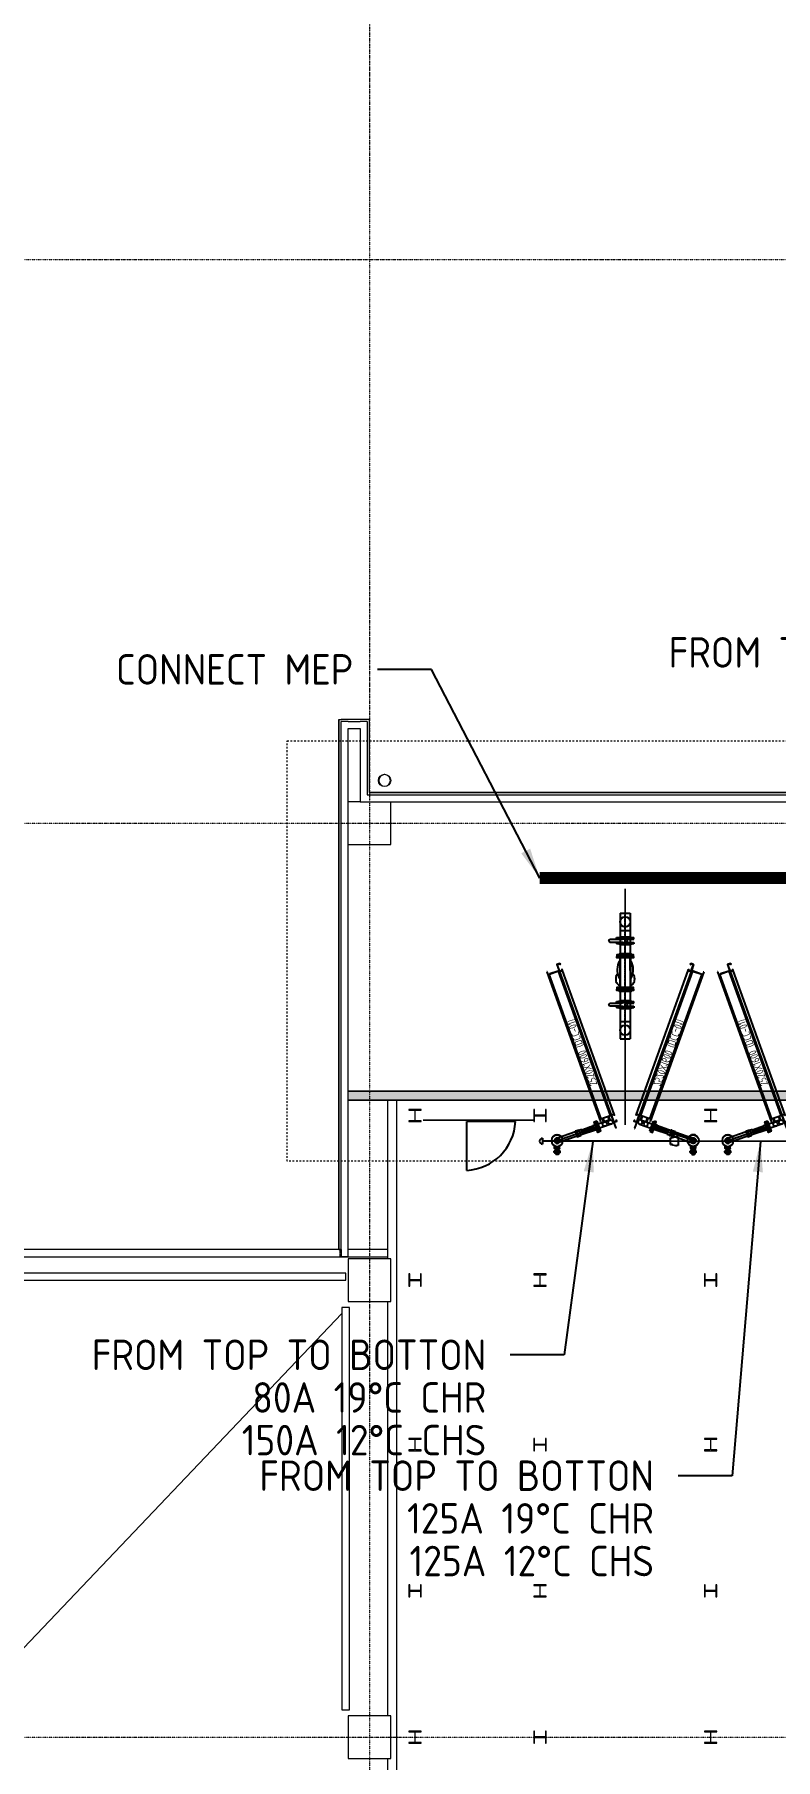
# Model space of a CAD drawing. Extents: x -32000 to 363140, y -29000 to 144266.
# Drawn here: x 12505 to 24665, y 74632 to 102941 of the extents above; entities that cross this region are included whole.
import ezdxf
from ezdxf.enums import TextEntityAlignment as Align

# ---------------------------------------------------------------- set-up
doc = ezdxf.new("R2010")
doc.units = 0
doc.header["$LTSCALE"] = 10
for name, pattern in [('H12PL25$0$JJP_三點線', [0.9, 0.3, -0.15, 0, -0.15, 0, -0.15, 0, -0.15]), ('H12PL25$0$JJP_虛線(退縮線、投影線、地下室範圍、非屬本工程、圖面分區)', [0.45, 0.3, -0.15]), ('H12PL25$0$TAI_虛線', [5.644, 2.822, -2.822]), ('XFM1Q20-200k$0$CENTER', [2, 1.25, -0.25, 0.25, -0.25]), ('XFM1Q20-200k$0$CENTER2', [1.125, 0.75, -0.125, 0.125, -0.125])]:
    doc.linetypes.add(name, pattern=pattern)
for name, color, linetype in [('H12PL25$0$A-OBJE-2D', 252, 'Continuous'), ('H12PL25$0$A-OBJE-MEP', 252, 'Continuous'), ('H12PL25$0$A-TEXT-修改說明.200K', 252, 'Continuous'), ('H12PL25$0$A-WALL-EX', 252, 'Continuous'), ('H12PL25$0$A-WALL-IN', 252, 'Continuous'), ('H12PL25$0$Hattch', 252, 'Continuous'), ('H12PL25$0$S-COL', 252, 'Continuous'), ('H12PL25$0$S-GRID', 252, 'Continuous'), ('XFM1P20-200k$0$$0$M-PIPE-TEXT', 3, 'Continuous'), ('XFM1P20-200k$0$$0$M-PIPE-TEXT-ARROR', 91, 'Continuous'), ('XFM1P20-200k$0$12P7-M-SUP-DCC-L2', 3, 'Continuous'), ('XFM1P20-200k$0$M-PIPE-CHWR20', 110, 'Continuous'), ('XFM1P20-200k$0$M-PIPE-CHWS12', 130, 'Continuous'), ('XFM1Q20-200k$0$12P7-M-SUP-DCC-L1', 7, 'Continuous'), ('XFM1Q20-200k$0$12P7-M-SUP-DCC-L2', 3, 'Continuous'), ('XFM1Q20-200k$0$C-CDCC', 22, 'Continuous'), ('XFM1Q20-200k$0$M-PIPE-CHWS12', 130, 'Continuous'), ('XFM1Q20-200k$0$M-PIPE-CHWS12_CL', 132, 'XFM1Q20-200k$0$CENTER2'), ('XFM1Q20-200k$0$MAU&DCC Valve Station$0$M-CWTR-VAVE', 4, 'Continuous'), ('XFM1Q20-200k$0$U-PCW-V', 2, 'Continuous')]:
    doc.layers.add(name, color=color, linetype=linetype)
doc.styles.add('XFM1P20-200k$0$$0$aa-txt', font='isocp.shx', dxfattribs={"bigfont": 'chineset.shx'})
doc.styles.add('XFM1Q20-200k$0$aa-txt', font='isocp.shx', dxfattribs={"bigfont": 'chineset.shx'})
doc.dimstyles.new('XFM1P20-200k$0$$0$adim-200', dxfattribs={"dimscale": 200, "dimtxt": 0.3, "dimasz": 2.5, "dimexe": 0.1, "dimexo": 0.5, "dimgap": 0.15, "dimtad": 0, "dimdec": 4, "dimzin": 3, "dimdsep": 46, "dimtxsty": 'XFM1P20-200k$0$$0$aa-txt', "dimcen": 2.5, "dimclrd": 256, "dimclre": 256, "dimclrt": 256, "dimadec": 0, "dimazin": 0, "dimtfac": 1, "dimtdec": 4, "dimtmove": 0, "dimatfit": 3, "dimfxl": 1, "dimtolj": 1, "dimtzin": 0, "dimarcsym": 0})

# ---------------------------------------------------------------- blocks, each defined once
blk = doc.blocks.new('H12PL25')
at = {"layer": 'H12PL25$0$Hattch', "linetype": 'Continuous', "lineweight": 0}
blk.add_hatch(color=256, dxfattribs=at).paths.add_polyline_path([(17650, 85600), (43500, 85600), (43500, 90350), (43650, 90350), (43650, 85450), (17650, 85450)])
at = {"layer": 'H12PL25$0$A-OBJE-2D', "lineweight": 0}
blk.add_line((0, 63510), (17550, 81950), dxfattribs=at)
at = {"layer": 'H12PL25$0$A-OBJE-MEP', "lineweight": 0, "flags": 128}
blk.add_lwpolyline([(18345, 90700, 1), (18155, 90700, 1)], format="xyb", close=True, dxfattribs=at)
at = {"layer": 'H12PL25$0$A-OBJE-MEP', "lineweight": 0}
blk.add_circle((18250, 90700), 100, dxfattribs=at)
at = {"layer": 'H12PL25$0$A-TEXT-修改說明.200K', "linetype": 'H12PL25$0$TAI_虛線', "lineweight": 0}
blk.add_lwpolyline([(44650, 84450), (16650, 84450), (16650, 91350), (44650, 91350)], close=True, dxfattribs=at)
at = {"layer": 'H12PL25$0$A-WALL-EX', "lineweight": 0}
for p, q in [((17650, 91665), (17535, 91665)), ((17650, 91665), (17535, 91665)), ((17535, 83000), (17535, 91665)), ((17650, 91665), (17850, 91665)), ((17965, 91665), (17850, 91665)), ((17965, 91665), (17850, 91665)), ((17965, 91665), (17965, 90500)), ((17965, 90500), (17965, 90465)), ((17965, 90465), (18000, 90465)), ((17965, 90465), (18000, 90465)), ((18000, 90465), (68150, 90465)), ((17535, 83000), (17535, 82880)), ((17535, 83000), (17535, 82880)), ((17535, 83000), (17535, 82880)), ((17535, 82880), (17535, 82972)), ((17535, 82880), (17535, 82972)), ((17650, 82880), (17650, 83000)), ((17650, 82880), (17650, 83000)), ((17650, 82880), (17650, 83000)), ((17535, 82880), (17650, 82880)), ((17535, 82880), (17650, 82880))]:
    blk.add_line(p, q, dxfattribs=at)
at = {"layer": 'H12PL25$0$A-WALL-EX', "linetype": 'H12PL25$0$JJP_虛線(退縮線、投影線、地下室範圍、非屬本工程、圖面分區)', "lineweight": 0}
blk.add_line((17517.5, 82999.97), (-380, 82999.97), dxfattribs=at)
at = {"layer": 'H12PL25$0$A-WALL-EX', "lineweight": 0, "flags": 128}
for points in [[(17500, 83000), (17500, 91700)], [(17500, 83000), (17500, 91700)], [(17500, 83000), (17500, 91700)], [(17500, 91700), (17535, 91700)], [(17500, 91700), (17500, 83000)], [(17965, 91700), (17535, 91700)], [(17650, 91550), (17850, 91550)], [(17650, 83000), (17650, 91550)], [(17850, 91550), (17850, 90350)], [(18000, 91700), (17965, 91700)], [(18000, 90500), (18000, 91700)], [(17850, 90350), (17965, 90350)], [(17850, 90350), (17965, 90350)], [(17965, 90350), (68150, 90350)], [(18000, 90500), (68150, 90500)], [(18000, 90500), (68150, 90500)], [(18000, 90500), (68150, 90500)], [(68150, 90500), (18000, 90500)], [(17535, 83000), (-380, 83000)], [(17500, 83000), (17535, 83000)], [(18300, 83000), (17650, 83000)], [(18300, 83000), (18300, 82880)], [(-380, 82880), (18300, 82880)], [(17650, 82880), (17535, 82880)], [(17650, 82880), (17535, 82880)]]:
    blk.add_lwpolyline(points, dxfattribs=at)
at = {"layer": 'H12PL25$0$A-WALL-EX', "linetype": 'H12PL25$0$JJP_虛線(退縮線、投影線、地下室範圍、非屬本工程、圖面分區)', "lineweight": 0, "flags": 128}
for points in [[(17517.5, 83000), (-500, 83000)], [(17517.5, 83000), (17517.5, 82999.97)], [(17517.5, 82999.97), (17517.5, 82879.97)], [(-380, 82879.97), (17517.5, 82879.97)]]:
    blk.add_lwpolyline(points, dxfattribs=at)
at = {"layer": 'H12PL25$0$A-WALL-IN', "lineweight": 0, "flags": 128}
for points in [[(26050, 85600), (17650, 85600)], [(17650, 85450), (17650, 85600)], [(17650, 85450), (43650, 85450)], [(18300, 85450), (18300, 82850)], [(18450, 85450), (18300, 85450)], [(18450, 450), (18450, 85450)], [(17615, 82612.5), (385, 82612.5)], [(385, 82500), (17615, 82500)], [(17615, 82500), (17615, 82612.5)], [(18300, 82150), (18300, 75350)], [(17672, 82050), (17550, 82050)], [(17550, 82050), (17550, 75450)], [(17672, 75450), (17672, 82050)], [(17550, 75450), (17672, 75450)], [(18300, 74650), (18300, 60350)]]:
    blk.add_lwpolyline(points, dxfattribs=at)
at = {"layer": 'H12PL25$0$Hattch', "lineweight": 0, "flags": 128}
blk.add_lwpolyline([(17650, 85600), (43500, 85600), (43500, 90350), (43650, 90350), (43650, 85450), (17650, 85450)], close=True, dxfattribs=at)
at = {"layer": 'H12PL25$0$S-COL', "lineweight": 0, "flags": 128}
for points in [[(17650, 89650), (18350, 89650), (18350, 90350)], [(17850, 90350), (17650, 90350)]]:
    blk.add_lwpolyline(points, dxfattribs=at)
for points in [[(18850, 85100), (18850, 85112), (18767, 85112, -0.41421356), (18754, 85125), (18754, 85275, -0.41421356), (18767, 85288), (18850, 85288), (18850, 85300), (18650, 85300), (18650, 85288), (18733, 85288, -0.41421356), (18746, 85275), (18746, 85125, -0.41421356), (18733, 85112), (18650, 85112), (18650, 85100)], [(20900, 85300), (20888, 85300), (20888, 85217, -0.41421356), (20875, 85204), (20725, 85204, -0.41421356), (20712, 85217), (20712, 85300), (20700, 85300), (20700, 85100), (20712, 85100), (20712, 85183, -0.41421356), (20725, 85196), (20875, 85196, -0.41421356), (20888, 85183), (20888, 85100), (20900, 85100)], [(23700, 85100), (23700, 85112), (23617, 85112, -0.41421356), (23604, 85125), (23604, 85275, -0.41421356), (23617, 85288), (23700, 85288), (23700, 85300), (23500, 85300), (23500, 85288), (23583, 85288, -0.41421356), (23596, 85275), (23596, 85125, -0.41421356), (23583, 85112), (23500, 85112), (23500, 85100)], [(18850, 82600), (18838, 82600), (18838, 82517, -0.41421356), (18825, 82504), (18675, 82504, -0.41421356), (18662, 82517), (18662, 82600), (18650, 82600), (18650, 82400), (18662, 82400), (18662, 82483, -0.41421356), (18675, 82496), (18825, 82496, -0.41421356), (18838, 82483), (18838, 82400), (18850, 82400)], [(20900, 82400), (20900, 82412), (20817, 82412, -0.41421356), (20804, 82425), (20804, 82575, -0.41421356), (20817, 82588), (20900, 82588), (20900, 82600), (20700, 82600), (20700, 82588), (20783, 82588, -0.41421356), (20796, 82575), (20796, 82425, -0.41421356), (20783, 82412), (20700, 82412), (20700, 82400)], [(23700, 82600), (23688, 82600), (23688, 82517, -0.41421356), (23675, 82504), (23525, 82504, -0.41421356), (23512, 82517), (23512, 82600), (23500, 82600), (23500, 82400), (23512, 82400), (23512, 82483, -0.41421356), (23525, 82496), (23675, 82496, -0.41421356), (23688, 82483), (23688, 82400), (23700, 82400)], [(18850, 79700), (18850, 79712), (18767, 79712, -0.41421356), (18754, 79725), (18754, 79875, -0.41421356), (18767, 79888), (18850, 79888), (18850, 79900), (18650, 79900), (18650, 79888), (18733, 79888, -0.41421356), (18746, 79875), (18746, 79725, -0.41421356), (18733, 79712), (18650, 79712), (18650, 79700)], [(20900, 79900), (20888, 79900), (20888, 79817, -0.41421356), (20875, 79804), (20725, 79804, -0.41421356), (20712, 79817), (20712, 79900), (20700, 79900), (20700, 79700), (20712, 79700), (20712, 79783, -0.41421356), (20725, 79796), (20875, 79796, -0.41421356), (20888, 79783), (20888, 79700), (20900, 79700)], [(23700, 79700), (23700, 79712), (23617, 79712, -0.41421356), (23604, 79725), (23604, 79875, -0.41421356), (23617, 79888), (23700, 79888), (23700, 79900), (23500, 79900), (23500, 79888), (23583, 79888, -0.41421356), (23596, 79875), (23596, 79725, -0.41421356), (23583, 79712), (23500, 79712), (23500, 79700)], [(18850, 77500), (18838, 77500), (18838, 77417, -0.41421356), (18825, 77404), (18675, 77404, -0.41421356), (18662, 77417), (18662, 77500), (18650, 77500), (18650, 77300), (18662, 77300), (18662, 77383, -0.41421356), (18675, 77396), (18825, 77396, -0.41421356), (18838, 77383), (18838, 77300), (18850, 77300)], [(20900, 77300), (20900, 77312), (20817, 77312, -0.41421356), (20804, 77325), (20804, 77475, -0.41421356), (20817, 77488), (20900, 77488), (20900, 77500), (20700, 77500), (20700, 77488), (20783, 77488, -0.41421356), (20796, 77475), (20796, 77325, -0.41421356), (20783, 77312), (20700, 77312), (20700, 77300)], [(23700, 77500), (23688, 77500), (23688, 77417, -0.41421356), (23675, 77404), (23525, 77404, -0.41421356), (23512, 77417), (23512, 77500), (23500, 77500), (23500, 77300), (23512, 77300), (23512, 77383, -0.41421356), (23525, 77396), (23675, 77396, -0.41421356), (23688, 77383), (23688, 77300), (23700, 77300)], [(18850, 74900), (18850, 74912), (18767, 74912, -0.41421356), (18754, 74925), (18754, 75075, -0.41421356), (18767, 75088), (18850, 75088), (18850, 75100), (18650, 75100), (18650, 75088), (18733, 75088, -0.41421356), (18746, 75075), (18746, 74925, -0.41421356), (18733, 74912), (18650, 74912), (18650, 74900)], [(20900, 75100), (20888, 75100), (20888, 75017, -0.41421356), (20875, 75004), (20725, 75004, -0.41421356), (20712, 75017), (20712, 75100), (20700, 75100), (20700, 74900), (20712, 74900), (20712, 74983, -0.41421356), (20725, 74996), (20875, 74996, -0.41421356), (20888, 74983), (20888, 74900), (20900, 74900)], [(23700, 74900), (23700, 74912), (23617, 74912, -0.41421356), (23604, 74925), (23604, 75075, -0.41421356), (23617, 75088), (23700, 75088), (23700, 75100), (23500, 75100), (23500, 75088), (23583, 75088, -0.41421356), (23596, 75075), (23596, 74925, -0.41421356), (23583, 74912), (23500, 74912), (23500, 74900)]]:
    blk.add_lwpolyline(points, format="xyb", close=True, dxfattribs=at)
for points in [[(17650, 82150), (18350, 82150), (18350, 82850), (17650, 82850)], [(17650, 74650), (18350, 74650), (18350, 75350), (17650, 75350)]]:
    blk.add_lwpolyline(points, close=True, dxfattribs=at)
at = {"layer": 'H12PL25$0$S-GRID', "linetype": 'H12PL25$0$JJP_三點線', "lineweight": 0}
for p, q in [((18000, 128250), (18000, -28000)), ((-29000, 99250), (289600, 99250)), ((-29000, 90000), (289600, 90000)), ((-29000, 75000), (289600, 75000))]:
    blk.add_line(p, q, dxfattribs=at)
blk = doc.blocks.new('XFM1Q20-200k$0$A$C85d7fed8')
at = {"layer": 'XFM1Q20-200k$0$12P7-M-SUP-DCC-L1'}
for points in [[(214374, 5418), (214420, 5438), (214369, 5552), (214323, 5532), (214331, 5513), (214334, 5515), (214327, 5530), (214367, 5548), (214416, 5440), (214376, 5422), (214369, 5437), (214366, 5436)], [(215456, 3023), (215502, 3043), (215450, 3158), (215405, 3137), (215413, 3119), (215416, 3120), (215409, 3135), (215449, 3153), (215497, 3045), (215458, 3027), (215451, 3043), (215448, 3041)]]:
    blk.add_lwpolyline(points, close=True, dxfattribs=at)
blk.add_lwpolyline([(215446, 3041), (215448, 3041)], dxfattribs=at)
at = {"layer": 'XFM1Q20-200k$0$12P7-M-SUP-DCC-L2'}
blk.add_lwpolyline([(215404, 3137), (215450, 3157), (214420, 5438), (214374, 5418)], close=True, dxfattribs=at)
blk = doc.blocks.new('XFM1Q20-200k$0$A$C911c7844')
at = {"layer": 'XFM1Q20-200k$0$C-CDCC'}
for p, q in [((207240, 5563), (207249, 5567)), ((208474, 3049), (207240, 5563)), ((207325, 5504), (207506, 5592)), ((207520, 5444), (207340, 5356)), ((207352, 5436), (207381, 5376)), ((207357, 5438), (207538, 5527)), ((207362, 5441), (207392, 5381)), ((207440, 5479), (207469, 5419)), ((207451, 5484), (207480, 5424)), ((207483, 5638), (207500, 5646)), ((207483, 5638), (207560, 5481)), ((207503, 5480), (207494, 5476)), ((207500, 5646), (207576, 5489)), ((208613, 3173), (207502, 5435)), ((208653, 3137), (207503, 5480)), ((207560, 5481), (207576, 5489)), ((208470, 3103), (207358, 5365)), ((208631, 3182), (208452, 3094)), ((208631, 3182), (208452, 3094)), ((208484, 3110), (208599, 3166)), ((208644, 3133), (208653, 3137)), ((208483, 3054), (208474, 3049))]:
    blk.add_line(p, q, dxfattribs=at)
for centre in [(207341, 5471), (207429, 5514)]:
    blk.add_circle(centre, 36.5, dxfattribs=at)
at = {"layer": 'XFM1Q20-200k$0$C-CDCC', "style": 'XFM1Q20-200k$0$aa-txt', "width": 0.8}
blk.add_text('2520X1600 (DCC-01)', height=125, rotation=296, dxfattribs=at).set_placement((207930, 4392), align=Align.MIDDLE)
blk = doc.blocks.new('XFM1Q20-200k$0$BV-150V-T1')
at = {"color": 0, "linetype": 'ByBlock'}
for p, q in [((-5.2, 9.6), (-6.7, 9.6)), ((-6.7, -9.6), (-6.7, 9.6)), ((-2.7, 14), (-5.2, 14)), ((-5.2, -14), (-5.2, 14)), ((2.7, 14), (5.2, 14)), ((5.2, 14), (5.2, -14)), ((5.2, 9.6), (6.7, 9.6)), ((6.7, 9.6), (6.7, -9.6)), ((-5.2, -9.6), (-6.7, -9.6)), ((-2.7, -14), (-5.2, -14)), ((2.7, -8.4), (-2.7, -8.4)), ((2.7, -14), (5.2, -14)), ((5.2, -9.6), (6.7, -9.6))]:
    blk.add_line(p, q, dxfattribs=at)
blk.add_lwpolyline([(-2.7, 7.5), (-2.7, 24, -1), (2.7, 24), (2.7, 7.7, 0.028765), (2.9, 4.2), (3.3, 0.3, -1.044614), (-3.3, 0), (-2.9, 4.1, 0.028765)], format="xyb", close=True, dxfattribs=at)
for points in [[(-2.7, 14), (-2.7, 6.1)], [(2.7, 14), (2.7, 6.3)], [(-2.7, -2), (-2.7, -14)], [(2.7, -2), (2.7, -14)]]:
    blk.add_lwpolyline(points, dxfattribs=at)
blk = doc.blocks.new('XFM1Q20-200k$0$YS-06-B')
at = {"layer": 'XFM1Q20-200k$0$U-PCW-V', "color": 0}
for p, q in [((55, 8.9), (6.9, 8.9)), ((55, -8.9), (6.9, -8.9))]:
    blk.add_line(p, q, dxfattribs=at)
for points in [[(1.4, -9.6), (0, -9.6), (0, 9.6), (1.4, 9.6)], [(4, -13.8), (1.4, -13.8), (1.4, 13.8), (4, 13.8), (4, -13.8)], [(4, -13.8), (6.5, -13.8), (6.5, 13.8), (4, 13.8), (4, -13.8)], [(57.5, -13.8), (55, -13.8), (55, 13.8), (57.5, 13.8), (57.5, -13.8)], [(57.5, -13.8), (60, -13.8), (60, 13.8), (57.5, 13.8), (57.5, -13.8)], [(60, -9.6), (61.5, -9.6), (61.5, 9.6), (60, 9.6)]]:
    blk.add_lwpolyline(points, dxfattribs=at)
for points in [[(18.6, 15.5, 0.133256), (14.6, 14.4, 0.106756), (10.9, 10.9, 0.036777), (9.6, 8.9, 0.036777)], [(28.8, 12.5, 0.064337), (26.3, 14.4, 0.133256), (22.3, 15.5)], [(9.6, -8.9, 0.036777), (10.9, -10.9, 0.106756), (14.6, -14.4, 0.133256), (18.6, -15.5)], [(22.3, -15.5, 0.133256), (26.3, -14.4, 0.064337), (28.8, -12.5, 0.064337)]]:
    blk.add_lwpolyline(points, format="xyb", dxfattribs=at)
for centre, radius, start, end in [((20.5, 4.3), 11.3, 80.5245, 99.4755), ((29, 0), 12.1, 121.7693, 132.5173), ((35.2, -14.3), 27.6, 57.3698, 116.9234), ((20.5, -4.3), 11.3, 260.5245, 279.4755), ((29, 0), 12.1, 227.4827, 238.2307), ((35.2, 14.3), 27.6, 243.0766, 302.6302)]:
    blk.add_arc(centre, radius, start, end, dxfattribs=at)
blk = doc.blocks.new('XFM1Q20-200k$0$A$Cc8c59ff0')
at = {"layer": 'XFM1Q20-200k$0$M-PIPE-CHWS12'}
for p, q in [((183, 2063, 0), (183, 0, 0)), ((183, 2063), (351, 2063)), ((351, 2063, 0), (351, 0, 0)), ((183, 1777), (351, 1777)), ((351, 1120, 0), (351, 1406, 0)), ((183, 286), (351, 286)), ((183, 0), (351, 0))]:
    blk.add_line(p, q, dxfattribs=at)
for centre in [(267, 1920), (267, 143)]:
    blk.add_circle(centre, 84.1, dxfattribs=at)
at = {"layer": 'XFM1Q20-200k$0$M-PIPE-CHWS12_CL', "linetype": 'XFM1Q20-200k$0$CENTER'}
blk.add_line((267, 0, 0), (267, 2063, 0), dxfattribs=at)
at = {"layer": 'XFM1Q20-200k$0$MAU&DCC Valve Station$0$M-CWTR-VAVE', "xscale": 10.00000000000001, "yscale": 10.00000000000001, "zscale": 10.00000000000001, "rotation": 90}
for name, p in [('XFM1Q20-200k$0$BV-150V-T1', (267, 1610)), ('XFM1Q20-200k$0$YS-06-B', (267, 779)), ('XFM1Q20-200k$0$BV-150V-T1', (267, 562))]:
    blk.add_blockref(name, p, dxfattribs=at)
blk = doc.blocks.new('XFM1Q20-200k')
blk.add_blockref('XFM1Q20-200k$0$A$Cc8c59ff0', (21931, 86458, 0))
at = {"color": 7, "true_color": 0xffffff}
for name, p, rotation in [('XFM1Q20-200k$0$A$C911c7844', (228629, 67581), 173.6451706464987), ('XFM1Q20-200k$0$A$C85d7fed8', (236152, 73756), 175.4865994077143), ('XFM1Q20-200k$0$A$C911c7844', (231429, 67581), 173.6451706464987), ('XFM1Q20-200k$0$A$C85d7fed8', (238952, 73756), 175.4865994077143)]:
    blk.add_blockref(name, p, dxfattribs=dict(at, rotation=rotation))
at = {"color": 7, "true_color": 0xffffff, "xscale": -1}
for name, p, rotation in [('XFM1Q20-200k$0$A$C911c7844', (-184229, 67581), 186.3548293535013), ('XFM1Q20-200k$0$A$C85d7fed8', (-191752, 73756), 184.5134005922857)]:
    blk.add_blockref(name, p, dxfattribs=dict(at, rotation=rotation))
blk = doc.blocks.new('XFM1P20-200k$0$005')
h = blk.add_hatch()
h.set_pattern_fill('AR-HBONE', color=256, scale=0.430893, angle=360, style=0)
h.set_pattern_definition([(135, (-2258.2576, -4619.8331), (-8e-16, 2.4374981), [5.1707143, -1.7235714]), (45, (-2259.4764, -4618.6144), (-8e-16, 2.4374981), [5.1707143, -1.7235714])])
h.paths.add_polyline_path([(21.88125, -3.01625), (21.88125, 3.01625), (5.88125, 3.01625), (5.88125, -3.01625)])
edge = h.paths.add_edge_path(flags=17)
edge.add_line((21.88125, 3.01625), (21.88125, -3.01625))
for p, q in [((5.88125, 3.31625), (3, 3.31625)), ((5.88125, 3.31625), (5.88125, -3.31625)), ((21.88125, 3.01625), (5.88125, 3.01625)), ((5.88125, 3.01625), (5.88125, -3.01625)), ((21.88125, 3.31625), (24.7625, 3.31625)), ((21.88125, 3.31625), (21.88125, -3.31625)), ((21.88125, 3.01625), (21.88125, -3.01625)), ((21.88125, -3.01625), (21.88125, 3.01625)), ((28.2625, 3.31625), (24.7625, 3.31625)), ((28.2625, 3.31625), (28.2625, -3.31625)), ((5.88125, -3.31625), (3, -3.31625)), ((21.88125, -3.01625), (5.88125, -3.01625)), ((21.88125, -3.31625), (28.2625, -3.31625)), ((28.2625, -3.31625), (25.38125, -3.31625))]:
    blk.add_line(p, q)
for points in [[(0, -7.6), (0, 7.6), (2.38125, 7.6), (2.38125, -7.6), (0, -7.6)], [(2.38125, 3.8975), (3, 3.8975), (3, -3.8975), (2.38125, -3.8975)]]:
    blk.add_lwpolyline(points)
blk = doc.blocks.new('XFM1P20-200k$0$A$C63cefe58')
at = {"layer": 'XFM1P20-200k$0$M-PIPE-CHWR20'}
for p, q in [((236960, 2866), (236933, 2798)), ((237600, 2568, 0), (236977, 2820, 0)), ((237278, 2659), (237585, 2535, 0)), ((237305, 2726), (237614, 2601, 0)), ((237659, 2565, 0), (237542, 2571, 0)), ((237563, 2655, 0), (237563, 2655, 0)), ((237636, 2661, 0), (237574, 2664, 0)), ((237603, 2626, 0), (237597, 2509, 0)), ((237645, 2650, 0), (237645, 2650, 0)), ((237540, 2379, 0), (237541, 2396, 0)), ((237540, 2379, 0), (237641, 2374, 0)), ((237642, 2391, 0), (237541, 2396, 0)), ((237545, 2374, 0), (237545, 2378, 0)), ((237547, 2401, 0), (237546, 2397, 0)), ((237555, 2372, 0), (237547, 2373, 0)), ((237556, 2402, 0), (237548, 2402, 0)), ((237548, 2374, 0), (237548, 2378, 0)), ((237549, 2401, 0), (237549, 2397, 0)), ((237553, 2441, 0), (237555, 2485, 0)), ((237554, 2374, 0), (237554, 2378, 0)), ((237555, 2401, 0), (237555, 2397, 0)), ((237556, 2373, 0), (237557, 2377, 0)), ((237558, 2401, 0), (237558, 2397, 0)), ((237561, 2355, 0), (237561, 2360, 0)), ((237566, 2360, 0), (237561, 2360, 0)), ((237566, 2355, 0), (237561, 2355, 0)), ((237562, 2431, 0), (237568, 2430, 0)), ((237567, 2372, 0), (237565, 2343, 0)), ((237565, 2343, 0), (237612, 2340, 0)), ((237567, 2372, 0), (237614, 2370, 0)), ((237572, 2430, 0), (237570, 2396, 0)), ((237581, 2475, 0), (237577, 2405, 0)), ((237580, 2377, 0), (237579, 2372, 0)), ((237602, 2376, 0), (237601, 2370, 0)), ((237611, 2474, 0), (237607, 2403, 0)), ((237614, 2370, 0), (237612, 2340, 0)), ((237615, 2427, 0), (237613, 2394, 0)), ((237613, 2358, 0), (237619, 2357, 0)), ((237613, 2353, 0), (237619, 2352, 0)), ((237624, 2428, 0), (237618, 2428, 0)), ((237619, 2352, 0), (237619, 2357, 0)), ((237624, 2370, 0), (237625, 2374, 0)), ((237626, 2397, 0), (237626, 2393, 0)), ((237626, 2369, 0), (237634, 2368, 0)), ((237627, 2399, 0), (237636, 2398, 0)), ((237627, 2370, 0), (237627, 2374, 0)), ((237629, 2397, 0), (237628, 2393, 0)), ((237633, 2370, 0), (237633, 2374, 0)), ((237634, 2397, 0), (237634, 2393, 0)), ((237635, 2437, 0), (237637, 2481, 0)), ((237636, 2369, 0), (237636, 2373, 0)), ((237637, 2397, 0), (237637, 2393, 0)), ((237641, 2374, 0), (237642, 2391, 0))]:
    blk.add_line(p, q, dxfattribs=at)
at = {"layer": 'XFM1P20-200k$0$M-PIPE-CHWR20', "elevation": 0}
for points in [[(237250, 2760), (237309, 2736), (237274, 2649), (237215, 2673)], [(237257, 2757), (237250, 2760), (237215, 2673), (237222, 2670)]]:
    blk.add_lwpolyline(points, dxfattribs=at)
at = {"layer": 'XFM1P20-200k$0$M-PIPE-CHWR20'}
for radius in [94.4, 44.4, 36.5]:
    blk.add_circle((237600, 2568, 0), radius, dxfattribs=at)
for centre, radius, start, end in [((237573, 2654, 0), 10, 87.1452, 177.1452), ((237602, 2590, 0), 22.2, 88.2245, 266.0658), ((237635, 2651, 0), 10, 357.1452, 87.1452), ((237544, 2378, 0), 1.43, 9.8256, 87.1452), ((237545, 2398, 0), 1.43, 267.1452, 344.4648), ((237547, 2378, 0), 1.43, 9.8256, 164.4648), ((237547, 2374, 0), 1.43, 189.8256, 344.4648), ((237548, 2398, 0), 1.43, 189.8256, 344.4648), ((237548, 2401, 0), 1.43, 9.8256, 164.4648), ((237551, 2375, 0), 4.06, 43.5424, 130.748), ((237551, 2377, 0), 4.06, 223.5424, 310.748), ((237552, 2398, 0), 4.06, 43.5424, 130.748), ((237552, 2400, 0), 4.06, 223.5424, 310.748), ((237563, 2441, 0), 10, 177.1452, 267.1452), ((237555, 2377, 0), 1.43, 9.8256, 164.4648), ((237555, 2374, 0), 1.43, 189.8256, 344.4648), ((237556, 2401, 0), 1.43, 9.8256, 164.4648), ((237556, 2397, 0), 1.43, 189.8256, 344.4648), ((237558, 2377, 0), 1.43, 87.1452, 164.4648), ((237559, 2397, 0), 1.43, 189.8256, 267.1452), ((237567, 2405, 0), 10, 267.1452, 357.1452), ((237568, 2420, 0), 10, 357.1452, 87.1452), ((237617, 2403, 0), 10, 177.1452, 267.1452), ((237618, 2418, 0), 10, 87.1452, 177.1452), ((237623, 2374, 0), 1.43, 9.8256, 87.1452), ((237625, 2438, 0), 10, 267.1452, 357.1452), ((237624, 2394, 0), 1.43, 267.1452, 344.4648), ((237626, 2370, 0), 1.43, 189.8256, 344.4648), ((237626, 2374, 0), 1.43, 9.8256, 164.4648), ((237627, 2397, 0), 1.43, 9.8256, 164.4648), ((237627, 2394, 0), 1.43, 189.8256, 344.4648), ((237630, 2371, 0), 4.06, 43.5424, 130.748), ((237630, 2373, 0), 4.06, 223.5424, 310.748), ((237631, 2396, 0), 4.06, 223.5424, 310.748), ((237631, 2394, 0), 4.06, 43.5424, 130.748), ((237634, 2373, 0), 1.43, 9.8256, 164.4648), ((237634, 2370, 0), 1.43, 189.8256, 344.4648), ((237636, 2397, 0), 1.43, 9.8256, 164.4648), ((237635, 2393, 0), 1.43, 189.8256, 344.4648), ((237637, 2373, 0), 1.43, 87.1452, 164.4648), ((237638, 2393, 0), 1.43, 189.8256, 267.1452)]:
    blk.add_arc(centre, radius, start, end, dxfattribs=at)
at = {"layer": 'XFM1P20-200k$0$M-PIPE-CHWR20', "xscale": -12.10111893907765, "yscale": 12.10111893907765, "zscale": 12.10111893907765, "rotation": 157.9999999999999}
blk.add_blockref('XFM1P20-200k$0$005', (236946, 2832), dxfattribs=at)
blk = doc.blocks.new('XFM1P20-200k$0$R5-4')
for p, q in [((-5.7, 0), (-5.7, -1.6)), ((-5.7, 0), (5.7, 0)), ((-7.1, -12.7), (-7.1, -10.4)), ((7.1, -12.7), (-7.1, -12.7)), ((-5.9, -3.6), (-6.9, -8.5)), ((5.7, 0), (5.7, -1.6)), ((5.9, -3.6), (6.9, -8.5)), ((7.1, -12.7), (7.1, -10.4))]:
    blk.add_line(p, q)
for centre, start, end in [((2.9, -10.4), 168.8131, 180), ((-15.7, -1.6), 348.8131, 0), ((15.7, -1.6), 180, 191.1869), ((-2.9, -10.4), 0, 11.1869)]:
    blk.add_arc(centre, 10, start, end)
blk = doc.blocks.new('XFM1P20-200k$0$DOOR-800-2100-P')
for p in [(-40, -80), (40, 0)]:
    blk.add_line(p, (-40, 0))
blk.add_arc((-44.7, 4.7), 84.8, 273.1512, 356.8488)
blk = doc.blocks.new('XFM1P20-200k')
at = {"layer": 'XFM1P20-200k$0$12P7-M-SUP-DCC-L2', "const_width": 30}
blk.add_lwpolyline([(20700, 85125), (18882, 85125)], dxfattribs=at)
at = {"layer": 'XFM1P20-200k$0$M-PIPE-CHWR20'}
for p, q in [((20843, 84830, 0), (20843, 84730, 0)), ((22940, 84780, 0), (20843, 84780, 0))]:
    blk.add_line(p, q, dxfattribs=at)
at = {"layer": 'XFM1P20-200k$0$M-PIPE-CHWR20', "elevation": 0}
for points, const_width in [([(20796, 89098), (175548, 89100)], 200), ([(20843, 84780), (33399, 84780), (33399, 88948)], 30)]:
    blk.add_lwpolyline(points, dxfattribs=dict(at, const_width=const_width))
at = {"layer": 'XFM1P20-200k$0$M-PIPE-CHWR20'}
blk.add_arc((20843, 84780, 0), 50, 90, 270, dxfattribs=at)
at = {"layer": 'XFM1P20-200k$0$M-PIPE-CHWS12', "const_width": 30, "elevation": 0}
blk.add_lwpolyline([(22198, 85043), (22198, 88921)], dxfattribs=at)
at = {"xscale": -0.9999999999999996, "rotation": 357.1451707144683}
for p in [(258259, 70390), (261059, 70390)]:
    blk.add_blockref('XFM1P20-200k$0$A$C63cefe58', p, dxfattribs=at)
at = {"rotation": 2.854829285531749}
blk.add_blockref('XFM1P20-200k$0$A$C63cefe58', (-213863, 70390), dxfattribs=at)
at = {"layer": 'XFM1P20-200k$0$12P7-M-SUP-DCC-L2', "xscale": 10, "yscale": 10, "zscale": 10}
blk.add_blockref('XFM1P20-200k$0$DOOR-800-2100-P', (19998, 85100), dxfattribs=at)
at = {"layer": 'XFM1P20-200k$0$M-PIPE-CHWR20', "xscale": 10.00000000000003, "yscale": 10.00000000000003, "zscale": 10.00000000000003, "rotation": 90}
blk.add_blockref('XFM1P20-200k$0$R5-4', (22940, 84780, 0), dxfattribs=at)
at = {"layer": 'XFM1P20-200k$0$$0$M-PIPE-TEXT', "style": 'XFM1P20-200k$0$$0$aa-txt'}
for s, p in [('FROM TOP TO BOTTON', (29385, 92801)), ('CONNECT MEP', (17737, 92522, 0)), ('FROM TOP TO BOTTON', (19918, 81274, 0)), ('80A 19%%DC CHR', (19918, 80574, 0)), ('150A 12%%DC CHS', (19918, 79874, 0)), ('FROM TOP TO BOTTON', (22670, 79290, 0)), ('125A 19%%DC CHR', (22670, 78590, 0)), ('125A 12%%DC CHS', (22670, 77890, 0))]:
    blk.add_text(s, height=500, dxfattribs=at).set_placement(p, align=Align.MIDDLE_RIGHT)
at = {"layer": 'XFM1P20-200k$0$$0$M-PIPE-TEXT-ARROR'}
for points in [[(20796, 89098, 0), (19019, 92522, 0), (18132, 92522, 0)], [(21666, 84773, 0), (21199, 81274, 0), (20313, 81274, 0)], [(24418, 84773, 0), (23951, 79290, 0), (23065, 79290, 0)]]:
    blk.add_leader(points, dimstyle='XFM1P20-200k$0$$0$adim-200', dxfattribs=at)

msp = doc.modelspace()

# ---------------------------------------------------------------- block references
msp.add_blockref('H12PL25', (0, 0))

# ---------------------------------------------------------------- next in the draw order: block references
for name in ['XFM1P20-200k', 'XFM1Q20-200k']:
    msp.add_blockref(name, (0, 0))

doc.saveas('drawing.dxf')
